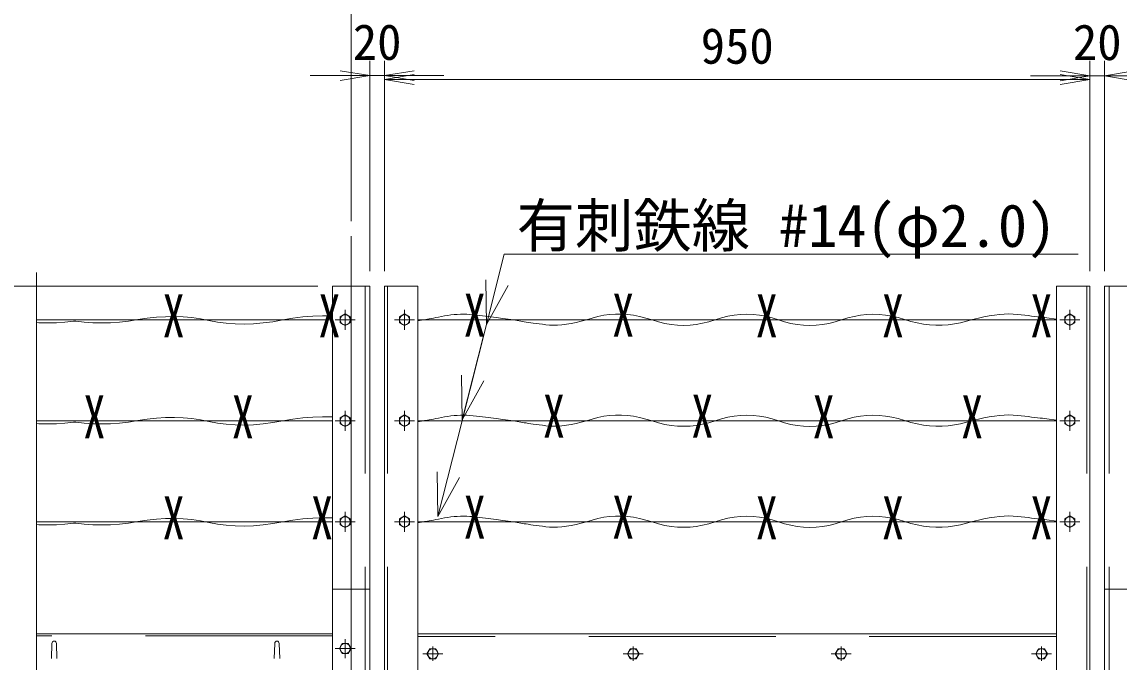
# Model space of a CAD drawing. Units: millimetres, scale not verified. Extents: x -5936 to 5936, y -4198 to 4198.
# Drawn here: x -4850 to -3372, y 534 to 1396 of the extents above; entities that cross this region are included whole.
import ezdxf
from ezdxf.enums import TextEntityAlignment as Align

# ---------------------------------------------------------------- set-up
doc = ezdxf.new("R2010")
doc.units = ezdxf.units.MM
doc.header["$LTSCALE"] = 30
doc.linetypes.add('USER2', pattern=[12.6, 8.4, -4.2])
doc.linetypes.add('USER3', pattern=[50.5, 30, -9, 2.5, -9])
for name, color, linetype, lineweight in [('0-2_D-STR3', 3, 'Continuous', 9), ('0-3_27', 3, 'Continuous', 9), ('0-5_D-STR1', 1, 'Continuous', 9), ('0-6_D-STR-DIM', 7, 'Continuous', 9), ('0-7_D-STR-TXT', 7, 'Continuous', 9), ('0-C_0', 7, 'Continuous', 9), ('0-E_1', 7, 'Continuous', 9)]:
    doc.layers.add(name, color=color, linetype=linetype, lineweight=lineweight)
doc.styles.add('ＭＳ ゴシック', font='')
doc.styles.get('ＭＳ ゴシック').set_extended_font_data('MS Gothic')

# ---------------------------------------------------------------- blocks, each defined once
blk = doc.blocks.new('_OPEN')
at = {"layer": '0-C_0'}
blk.add_line((-30, 5), (0, 0), dxfattribs=at)
blk.add_lwpolyline([(-30, -5), (0, 0), (-30, 0)], dxfattribs=at)
blk = doc.blocks.new('G81')
at = {"layer": '0-E_1'}
for q in [(51301.5, 147556.4), (52204.9, 147328.1)]:
    blk.add_line((51327.1, 145756.6), q, dxfattribs=at)
blk.add_lwpolyline([(51327.1, 145756.6), (52303.4, 149619.1), (53286.8, 153510)], dxfattribs=at)
blk = doc.blocks.new('G82')
at = {"layer": '0-E_1'}
for q in [(53168.9, 153043.5), (52287, 151455.6), (53190.4, 151227.3)]:
    blk.add_line((52312.7, 149655.8), q, dxfattribs=at)
blk = doc.blocks.new('G83')
at = {"layer": '0-E_1'}
for q in [(54003.1, 156344.3), (53261.2, 155309.9), (54164.5, 155081.5)]:
    blk.add_line((53286.8, 153510), q, dxfattribs=at)

msp = doc.modelspace()

# ---------------------------------------------------------------- linework, layer by layer
at = {"layer": '0-2_D-STR3'}
for points in [[(-4188.32, 994.84), (-4202.5, 996.66), (-4205.41, 997.04), (-4208.47, 997.43), (-4211.67, 997.84), (-4215.02, 998.27), (-4218.51, 998.72), (-4222.15, 999.19), (-4225.93, 999.68), (-4229.87, 1000.18), (-4233.94, 1000.7), (-4238.16, 1001.25), (-4242.46, 1001.73), (-4246.75, 1002.08), (-4251.04, 1002.29), (-4255.32, 1002.37), (-4259.61, 1002.31), (-4263.89, 1002.11), (-4268.16, 1001.78), (-4272.44, 1001.31), (-4276.71, 1000.7), (-4280.98, 999.96), (-4285.11, 999.18), (-4288.96, 998.46), (-4292.52, 997.79), (-4295.8, 997.18), (-4298.8, 996.63), (-4301.52, 996.14), (-4303.95, 995.71), (-4306.1, 995.33), (-4307.97, 995.01), (-4309.56, 994.75), (-4316.8, 993.59)], [(-4058.74, 1001.95), (-4066.6, 1000.88), (-4074.38, 999.28), (-4082.07, 997.15), (-4089.58, 994.91), (-4096.81, 992.96), (-4103.75, 991.32), (-4110.41, 989.98), (-4116.78, 988.93), (-4122.87, 988.19), (-4128.68, 987.75), (-4134.2, 987.6), (-4139.45, 987.76), (-4144.4, 988.22), (-4149.08, 988.82), (-4153.47, 989.39), (-4157.58, 989.93), (-4161.4, 990.45), (-4164.94, 990.95), (-4168.2, 991.42), (-4171.18, 991.86), (-4173.87, 992.28), (-4176.28, 992.68), (-4178.4, 993.05), (-4188.32, 994.84)], [(-3729.33, 999.5), (-3737.83, 997.41), (-3746.33, 994.74), (-3754.83, 992.07), (-3763.33, 990), (-3771.83, 988.53), (-3780.32, 987.65), (-3788.82, 987.36), (-3797.32, 987.67), (-3805.82, 988.57), (-3814.32, 990.07), (-3822.82, 992.16), (-3831.32, 994.85), (-3839.82, 997.53), (-3848.32, 999.62), (-3856.82, 1001.12), (-3865.33, 1002.02), (-3873.83, 1002.32), (-3882.33, 1002.03), (-3890.83, 1001.14), (-3899.33, 999.66), (-3907.83, 997.58), (-3916.33, 994.9), (-3924.83, 992.22), (-3933.33, 990.13), (-3941.83, 988.63), (-3950.33, 987.72), (-3958.83, 987.39), (-3967.33, 987.65), (-3975.83, 988.5), (-3984.33, 989.94), (-3992.83, 991.96), (-4001.33, 994.58), (-4009.78, 997.22), (-4018.15, 999.33), (-4026.44, 1000.92), (-4034.64, 1001.97), (-4042.76, 1002.49), (-4050.79, 1002.48), (-4058.74, 1001.95)], [(-3456.8, 995.86), (-3469.66, 997.49), (-3472.37, 997.83), (-3475.37, 998.19), (-3478.65, 998.59), (-3482.22, 999), (-3486.08, 999.45), (-3490.22, 999.92), (-3494.64, 1000.42), (-3499.35, 1000.94), (-3504.34, 1001.49), (-3509.62, 1002.07), (-3515.18, 1002.51), (-3521.02, 1002.65), (-3527.14, 1002.49), (-3533.53, 1002.03), (-3540.21, 1001.27), (-3547.16, 1000.21), (-3554.39, 998.85), (-3561.9, 997.19), (-3569.69, 995.23), (-3577.76, 992.97), (-3585.98, 990.82), (-3594.23, 989.2), (-3602.51, 988.11), (-3610.82, 987.54), (-3619.16, 987.5), (-3627.54, 987.99), (-3635.94, 989.01), (-3644.36, 990.56), (-3652.82, 992.63), (-3661.31, 995.23), (-3669.82, 997.8), (-3678.32, 999.79), (-3686.82, 1001.2), (-3695.33, 1002.02), (-3703.83, 1002.27), (-3712.33, 1001.93), (-3720.83, 1001), (-3729.33, 999.5)], [(-4188.32, 858.89), (-4202.5, 860.72), (-4205.41, 861.09), (-4208.47, 861.48), (-4211.67, 861.9), (-4215.02, 862.33), (-4218.51, 862.77), (-4222.15, 863.24), (-4225.93, 863.73), (-4229.87, 864.23), (-4233.94, 864.76), (-4238.16, 865.3), (-4242.46, 865.79), (-4246.75, 866.13), (-4251.04, 866.35), (-4255.32, 866.42), (-4259.61, 866.36), (-4263.89, 866.16), (-4268.16, 865.83), (-4272.44, 865.36), (-4276.71, 864.76), (-4280.98, 864.01), (-4285.11, 863.23), (-4288.96, 862.51), (-4292.52, 861.84), (-4295.8, 861.24), (-4298.8, 860.69), (-4301.52, 860.19), (-4303.95, 859.76), (-4306.1, 859.38), (-4307.97, 859.07), (-4309.56, 858.8), (-4316.8, 857.64)], [(-4058.74, 866), (-4066.6, 864.93), (-4074.38, 863.33), (-4082.07, 861.2), (-4089.58, 858.96), (-4096.81, 857.02), (-4103.75, 855.37), (-4110.41, 854.03), (-4116.78, 852.99), (-4122.87, 852.24), (-4128.68, 851.8), (-4134.2, 851.66), (-4139.45, 851.82), (-4144.4, 852.27), (-4149.08, 852.87), (-4153.47, 853.44), (-4157.58, 853.99), (-4161.4, 854.51), (-4164.94, 855), (-4168.2, 855.47), (-4171.18, 855.92), (-4173.87, 856.34), (-4176.28, 856.73), (-4178.4, 857.1), (-4188.32, 858.89)], [(-3729.33, 863.55), (-3737.83, 861.46), (-3746.33, 858.79), (-3754.83, 856.13), (-3763.33, 854.06), (-3771.83, 852.58), (-3780.32, 851.7), (-3788.82, 851.42), (-3797.32, 851.72), (-3805.82, 852.63), (-3814.32, 854.12), (-3822.82, 856.22), (-3831.32, 858.9), (-3839.82, 861.59), (-3848.32, 863.68), (-3856.82, 865.17), (-3865.33, 866.07), (-3873.83, 866.37), (-3882.33, 866.08), (-3890.83, 865.19), (-3899.33, 863.71), (-3907.83, 861.63), (-3916.33, 858.96), (-3924.83, 856.28), (-3933.33, 854.19), (-3941.83, 852.68), (-3950.33, 851.77), (-3958.83, 851.44), (-3967.33, 851.7), (-3975.83, 852.55), (-3984.33, 853.99), (-3992.83, 856.02), (-4001.33, 858.63), (-4009.78, 861.28), (-4018.15, 863.39), (-4026.44, 864.97), (-4034.64, 866.02), (-4042.76, 866.55), (-4050.79, 866.54), (-4058.74, 866)], [(-3456.8, 859.91), (-3469.66, 861.54), (-3472.37, 861.88), (-3475.37, 862.25), (-3478.65, 862.64), (-3482.22, 863.06), (-3486.08, 863.5), (-3490.22, 863.97), (-3494.64, 864.47), (-3499.35, 865), (-3504.34, 865.55), (-3509.62, 866.13), (-3515.18, 866.57), (-3521.02, 866.71), (-3527.14, 866.55), (-3533.53, 866.09), (-3540.21, 865.33), (-3547.16, 864.27), (-3554.39, 862.91), (-3561.9, 861.24), (-3569.69, 859.28), (-3577.76, 857.02), (-3585.98, 854.87), (-3594.23, 853.25), (-3602.51, 852.16), (-3610.82, 851.6), (-3619.16, 851.56), (-3627.54, 852.05), (-3635.94, 853.07), (-3644.36, 854.61), (-3652.82, 856.68), (-3661.31, 859.28), (-3669.82, 861.86), (-3678.32, 863.85), (-3686.82, 865.25), (-3695.33, 866.08), (-3703.83, 866.32), (-3712.33, 865.98), (-3720.83, 865.06), (-3729.33, 863.55)], [(-4188.32, 722.95), (-4202.5, 724.77), (-4205.41, 725.14), (-4208.47, 725.54), (-4211.67, 725.95), (-4215.02, 726.38), (-4218.51, 726.83), (-4222.15, 727.3), (-4225.93, 727.78), (-4229.87, 728.29), (-4233.94, 728.81), (-4238.16, 729.36), (-4242.46, 729.84), (-4246.75, 730.19), (-4251.04, 730.4), (-4255.32, 730.47), (-4259.61, 730.41), (-4263.89, 730.22), (-4268.16, 729.88), (-4272.44, 729.41), (-4276.71, 728.81), (-4280.98, 728.07), (-4285.11, 727.29), (-4288.96, 726.56), (-4292.52, 725.9), (-4295.8, 725.29), (-4298.8, 724.74), (-4301.52, 724.25), (-4303.95, 723.81), (-4306.1, 723.44), (-4307.97, 723.12), (-4309.56, 722.86), (-4316.8, 721.7)], [(-4058.74, 730.05), (-4066.6, 728.99), (-4074.38, 727.39), (-4082.07, 725.26), (-4089.58, 723.01), (-4096.81, 721.07), (-4103.75, 719.43), (-4110.41, 718.08), (-4116.78, 717.04), (-4122.87, 716.3), (-4128.68, 715.85), (-4134.2, 715.71), (-4139.45, 715.87), (-4144.4, 716.33), (-4149.08, 716.92), (-4153.47, 717.49), (-4157.58, 718.04), (-4161.4, 718.56), (-4164.94, 719.05), (-4168.2, 719.53), (-4171.18, 719.97), (-4173.87, 720.39), (-4176.28, 720.79), (-4178.4, 721.16), (-4188.32, 722.95)], [(-3729.33, 727.61), (-3737.83, 725.52), (-3746.33, 722.85), (-3754.83, 720.18), (-3763.33, 718.11), (-3771.83, 716.64), (-3780.32, 715.76), (-3788.82, 715.47), (-3797.32, 715.78), (-3805.82, 716.68), (-3814.32, 718.18), (-3822.82, 720.27), (-3831.32, 722.96), (-3839.82, 725.64), (-3848.32, 727.73), (-3856.82, 729.23), (-3865.33, 730.13), (-3873.83, 730.43), (-3882.33, 730.14), (-3890.83, 729.25), (-3899.33, 727.76), (-3907.83, 725.68), (-3916.33, 723.01), (-3924.83, 720.33), (-3933.33, 718.24), (-3941.83, 716.74), (-3950.33, 715.82), (-3958.83, 715.5), (-3967.33, 715.76), (-3975.83, 716.61), (-3984.33, 718.05), (-3992.83, 720.07), (-4001.33, 722.69), (-4009.78, 725.33), (-4018.15, 727.44), (-4026.44, 729.02), (-4034.64, 730.08), (-4042.76, 730.6), (-4050.79, 730.59), (-4058.74, 730.05)], [(-3456.8, 723.97), (-3469.66, 725.6), (-3472.37, 725.94), (-3475.37, 726.3), (-3478.65, 726.69), (-3482.22, 727.11), (-3486.08, 727.56), (-3490.22, 728.03), (-3494.64, 728.53), (-3499.35, 729.05), (-3504.34, 729.6), (-3509.62, 730.18), (-3515.18, 730.62), (-3521.02, 730.76), (-3527.14, 730.6), (-3533.53, 730.14), (-3540.21, 729.38), (-3547.16, 728.32), (-3554.39, 726.96), (-3561.9, 725.3), (-3569.69, 723.34), (-3577.76, 721.08), (-3585.98, 718.93), (-3594.23, 717.31), (-3602.51, 716.22), (-3610.82, 715.65), (-3619.16, 715.61), (-3627.54, 716.1), (-3635.94, 717.12), (-3644.36, 718.66), (-3652.82, 720.74), (-3661.31, 723.34), (-3669.82, 725.91), (-3678.32, 727.9), (-3686.82, 729.31), (-3695.33, 730.13), (-3703.83, 730.37), (-3712.33, 730.03), (-3720.83, 729.11), (-3729.33, 727.61)]]:
    msp.add_lwpolyline(points, dxfattribs=at)
at = {"layer": '0-3_27'}
for p, q in [((-4431.8, 994.84), (-4830.62, 994.84)), ((-4316.8, 994.84), (-3456.8, 994.84)), ((-4431.8, 858.89), (-4830.62, 858.89)), ((-4316.8, 858.89), (-3456.8, 858.89)), ((-4431.8, 722.95), (-4830.62, 722.95)), ((-4316.8, 722.95), (-3456.8, 722.95))]:
    msp.add_line(p, q, dxfattribs=at)
for points in [[(-4830.62, 991.13), (-4827.61, 990.92), (-4815.67, 990.6), (-4803.91, 990.82), (-4792.34, 991.57), (-4780.96, 992.87), (-4779.3, 993.14)], [(-4431.8, 999.97), (-4432.36, 1000.01), (-4445.4, 1000.26), (-4458.56, 999.85), (-4471.85, 998.78), (-4485.27, 997.07), (-4498.81, 994.7), (-4512.26, 992.32), (-4525.43, 990.6), (-4538.32, 989.53), (-4550.91, 989.1), (-4563.22, 989.33), (-4575.24, 990.2), (-4586.97, 991.72), (-4598.42, 993.9), (-4609.8, 996.1), (-4621.34, 997.72), (-4633.05, 998.75), (-4644.92, 999.19), (-4656.95, 999.05), (-4669.15, 998.32), (-4681.5, 997), (-4694.02, 995.09), (-4706.53, 993.17), (-4718.85, 991.77), (-4730.98, 990.92), (-4742.93, 990.6), (-4754.69, 990.82), (-4766.26, 991.57), (-4777.64, 992.87), (-4779.3, 993.14)], [(-4830.62, 855.18), (-4827.61, 854.97), (-4815.67, 854.65), (-4803.91, 854.87), (-4792.34, 855.63), (-4780.96, 856.92), (-4779.3, 857.19)], [(-4431.8, 864.03), (-4432.36, 864.07), (-4445.4, 864.31), (-4458.56, 863.9), (-4471.85, 862.84), (-4485.27, 861.12), (-4498.81, 858.75), (-4512.26, 856.38), (-4525.43, 854.65), (-4538.32, 853.58), (-4550.91, 853.16), (-4563.22, 853.38), (-4575.24, 854.25), (-4586.97, 855.78), (-4598.42, 857.95), (-4609.8, 860.15), (-4621.34, 861.77), (-4633.05, 862.8), (-4644.92, 863.24), (-4656.95, 863.1), (-4669.15, 862.37), (-4681.5, 861.05), (-4694.02, 859.15), (-4706.53, 857.22), (-4718.85, 855.83), (-4730.98, 854.97), (-4742.93, 854.65), (-4754.69, 854.87), (-4766.26, 855.63), (-4777.64, 856.92), (-4779.3, 857.19)], [(-4431.8, 728.08), (-4432.36, 728.12), (-4445.4, 728.36), (-4458.56, 727.95), (-4471.85, 726.89), (-4485.27, 725.17), (-4498.81, 722.8), (-4512.26, 720.43), (-4525.43, 718.71), (-4538.32, 717.63), (-4550.91, 717.21), (-4563.22, 717.43), (-4575.24, 718.31), (-4586.97, 719.83), (-4598.42, 722), (-4609.8, 724.21), (-4621.34, 725.82), (-4633.05, 726.85), (-4644.92, 727.3), (-4656.95, 727.15), (-4669.15, 726.42), (-4681.5, 725.11), (-4694.02, 723.2), (-4706.53, 721.27), (-4718.85, 719.88), (-4730.98, 719.03), (-4742.93, 718.71), (-4754.69, 718.93), (-4766.26, 719.68), (-4777.64, 720.97), (-4779.3, 721.25)], [(-4830.62, 719.24), (-4827.61, 719.03), (-4815.67, 718.71), (-4803.91, 718.93), (-4792.34, 719.68), (-4780.96, 720.97), (-4779.3, 721.25)]]:
    msp.add_lwpolyline(points, dxfattribs=at)
at = {"layer": '0-5_D-STR1', "linetype": 'USER3'}
for p, q in [((-4406.8, 1107.56), (-4406.8, -1584.93)), ((-4414.8, 981.41), (-4414.8, 1008.29)), ((-4406.8, 981.41), (-4406.8, 1008.29)), ((-4334.8, 981.41), (-4334.8, 1008.29)), ((-3438.8, 981.41), (-3438.8, 1008.29)), ((-4428.23, 994.84), (-4401.35, 994.84)), ((-4348.23, 994.84), (-4321.35, 994.84)), ((-3425.37, 994.84), (-3452.25, 994.84)), ((-4414.8, 845.46), (-4414.8, 872.34)), ((-4406.8, 845.46), (-4406.8, 872.34)), ((-4334.8, 845.46), (-4334.8, 872.34)), ((-3438.8, 845.46), (-3438.8, 872.34)), ((-4428.23, 858.89), (-4401.35, 858.89)), ((-4348.23, 858.89), (-4321.35, 858.89)), ((-3425.37, 858.89), (-3452.25, 858.89)), ((-4414.8, 709.51), (-4414.8, 736.4)), ((-4414.8, 736.4), (-4414.8, 709.51)), ((-4406.8, 709.51), (-4406.8, 736.4)), ((-4334.8, 709.51), (-4334.8, 736.4)), ((-3438.8, 709.51), (-3438.8, 736.4)), ((-4428.23, 722.95), (-4401.35, 722.95)), ((-4348.23, 722.95), (-4321.35, 722.95)), ((-3425.37, 722.95), (-3452.25, 722.95)), ((-4414.8, 564.89), (-4414.8, 539.25)), ((-4401.37, 552.32), (-4428.25, 552.32)), ((-4296.8, 535.95), (-4296.8, 554.94)), ((-4026.8, 535.95), (-4026.8, 554.94)), ((-3746.8, 535.95), (-3746.8, 554.94)), ((-3476.8, 535.95), (-3476.8, 554.94)), ((-4310.23, 545.32), (-4283.35, 545.32)), ((-4040.23, 545.32), (-4013.35, 545.32)), ((-3760.23, 545.32), (-3733.35, 545.32)), ((-3490.23, 545.32), (-3463.35, 545.32))]:
    msp.add_line(p, q, dxfattribs=at)
at = {"layer": '0-5_D-STR1'}
for p, q in [((-4830.62, 1058.67), (-4830.62, -171.54)), ((-4431.8, 1040.15), (-4381.8, 1040.15)), ((-4431.8, 1040.15), (-4431.8, -1527.68)), ((-4381.8, 1040.15), (-4381.8, -1527.68)), ((-4361.8, 1040.15), (-4316.8, 1040.15)), ((-4361.8, 1040.15), (-4361.8, -1197.68)), ((-4316.8, 1040.15), (-4316.8, -1152.68)), ((-3456.8, 1040.15), (-3411.8, 1040.15)), ((-3456.8, 1040.15), (-3456.8, -1152.68)), ((-3411.8, 1040.15), (-3411.8, -1197.68)), ((-3391.8, 1040.15), (-3341.8, 1040.15)), ((-3391.8, 1040.15), (-3391.8, -1527.68)), ((-4431.8, 632.32), (-4381.8, 632.32)), ((-4431.8, 632.32), (-4381.8, 632.32)), ((-3341.8, 632.32), (-3391.8, 632.32)), ((-4431.8, 572.32), (-4830.62, 572.32)), ((-3456.8, 572.32), (-4316.8, 572.32)), ((-4810.55, 538.82), (-4809.8, 559.32)), ((-4803.05, 538.82), (-4803.8, 559.32)), ((-4510.55, 538.82), (-4509.8, 559.32)), ((-4503.05, 538.82), (-4503.8, 559.32))]:
    msp.add_line(p, q, dxfattribs=at)
at = {"layer": '0-5_D-STR1', "linetype": 'USER2'}
for p, q in [((-4387.8, 1040.15), (-4387.8, -1527.68)), ((-4357.8, 1040.15), (-4357.8, -1193.68)), ((-3415.8, 1040.15), (-3415.8, -1193.68)), ((-3385.8, 1040.15), (-3385.8, -1527.68)), ((-4431.8, 569.32), (-4830.62, 569.32)), ((-3456.8, 568.32), (-4316.8, 568.32))]:
    msp.add_line(p, q, dxfattribs=at)
at = {"layer": '0-5_D-STR1'}
for points in [[(-4414.8, 1002.68), (-4408.01, 998.76), (-4408.01, 990.92), (-4414.8, 987), (-4421.59, 990.92), (-4421.59, 998.76)], [(-4334.8, 1002.68), (-4328.01, 998.76), (-4328.01, 990.92), (-4334.8, 987), (-4341.59, 990.92), (-4341.59, 998.76)], [(-3438.8, 1002.68), (-3445.59, 998.76), (-3445.59, 990.92), (-3438.8, 987), (-3432.01, 990.92), (-3432.01, 998.76)], [(-4414.8, 866.73), (-4408.01, 862.81), (-4408.01, 854.97), (-4414.8, 851.05), (-4421.59, 854.97), (-4421.59, 862.81)], [(-4334.8, 866.73), (-4328.01, 862.81), (-4328.01, 854.97), (-4334.8, 851.05), (-4341.59, 854.97), (-4341.59, 862.81)], [(-3438.8, 866.73), (-3445.59, 862.81), (-3445.59, 854.97), (-3438.8, 851.05), (-3432.01, 854.97), (-3432.01, 862.81)], [(-4414.8, 730.79), (-4408.01, 726.87), (-4408.01, 719.03), (-4414.8, 715.11), (-4421.59, 719.03), (-4421.59, 726.87)], [(-4334.8, 730.79), (-4328.01, 726.87), (-4328.01, 719.03), (-4334.8, 715.11), (-4341.59, 719.03), (-4341.59, 726.87)], [(-3438.8, 730.79), (-3445.59, 726.87), (-3445.59, 719.03), (-3438.8, 715.11), (-3432.01, 719.03), (-3432.01, 726.87)], [(-4422.64, 552.32), (-4418.72, 559.11), (-4410.88, 559.11), (-4406.96, 552.32), (-4410.88, 545.53), (-4418.72, 545.53)], [(-4288.96, 545.32), (-4292.88, 552.11), (-4300.72, 552.11), (-4304.64, 545.32), (-4300.72, 538.53), (-4292.88, 538.53)], [(-4018.96, 545.32), (-4022.88, 552.11), (-4030.72, 552.11), (-4034.64, 545.32), (-4030.72, 538.53), (-4022.88, 538.53)], [(-3738.96, 545.32), (-3742.88, 552.11), (-3750.72, 552.11), (-3754.64, 545.32), (-3750.72, 538.53), (-3742.88, 538.53)], [(-3468.96, 545.32), (-3472.88, 552.11), (-3480.72, 552.11), (-3484.64, 545.32), (-3480.72, 538.53), (-3472.88, 538.53)]]:
    msp.add_lwpolyline(points, close=True, dxfattribs=at)
for centre in [(-4414.8, 994.84), (-4334.8, 994.84), (-3438.8, 994.84), (-4414.8, 858.89), (-4334.8, 858.89), (-3438.8, 858.89), (-4414.8, 722.95), (-4334.8, 722.95), (-3438.8, 722.95), (-4414.8, 552.32), (-4296.8, 545.32), (-4026.8, 545.32), (-3746.8, 545.32), (-3476.8, 545.32)]:
    msp.add_circle(centre, 6.8, dxfattribs=at)
for centre in [(-4806.8, 559.32), (-4506.8, 559.32)]:
    msp.add_arc(centre, 3, 0, 180, dxfattribs=at)
at = {"layer": '0-6_D-STR-DIM'}
for p, q in [((-4406.8, 1127.56), (-4406.8, 1542.8)), ((-4381.8, 1060.15), (-4381.8, 1343.52)), ((-4361.8, 1060.15), (-4361.8, 1343.52)), ((-4361.8, 1060.15), (-4361.8, 1338.31)), ((-3411.8, 1060.15), (-3411.8, 1343.27)), ((-3411.8, 1060.15), (-3411.8, 1338.31)), ((-3391.8, 1060.15), (-3391.8, 1343.27)), ((-4421.8, 1323.52), (-4461.8, 1323.52)), ((-4381.8, 1323.52), (-4361.8, 1323.52)), ((-4321.8, 1323.52), (-4281.8, 1323.52)), ((-4321.8, 1318.31), (-3451.8, 1318.31)), ((-3451.8, 1323.27), (-3491.8, 1323.27)), ((-3391.8, 1323.27), (-3411.8, 1323.27)), ((-4451.8, 1040.15), (-5379.66, 1040.15)), ((-4451.8, 1040.15), (-5241.93, 1040.15))]:
    msp.add_line(p, q, dxfattribs=at)
at = {"layer": '0-7_D-STR-TXT'}
msp.add_line((-4200.74, 1083.06), (-3427.57, 1083.06), dxfattribs=at)

# ---------------------------------------------------------------- block references
at = {"layer": '0-6_D-STR-DIM', "xscale": 1.333333, "yscale": 1.333333}
for p in [(-4381.8, 1323.52), (-3411.8, 1323.27), (-3411.8, 1318.31)]:
    msp.add_blockref('_OPEN', p, dxfattribs=at)
at = {"layer": '0-6_D-STR-DIM', "xscale": 1.333333, "yscale": 1.333333, "rotation": 180}
for p in [(-4361.8, 1323.52), (-4361.8, 1318.31), (-3391.8, 1323.27)]:
    msp.add_blockref('_OPEN', p, dxfattribs=at)
at = {"layer": '0-7_D-STR-TXT', "xscale": 0.03333333, "yscale": 0.03333333}
for name in ['G83', 'G81', 'G82']:
    msp.add_blockref(name, (-6000.85, -4128.41), dxfattribs=at)

# ---------------------------------------------------------------- texts
at = {"layer": '0-3_27', "style": 'ＭＳ ゴシック', "width": 0.75}
for p in [(-4660.7, 954.01), (-4450.7, 954.01), (-4255.08, 954.98), (-4055.08, 954.98), (-3861.7, 954.01), (-3691.7, 954.01), (-3491.7, 954.01), (-4767.41, 818.07), (-4567.41, 818.07), (-4148.37, 819.1), (-3948.37, 819.1), (-3784.99, 818.14), (-3584.99, 818.14), (-4660.7, 682.12), (-4460.7, 682.12), (-4255.08, 683.09), (-4055.08, 683.09), (-3861.7, 682.12), (-3691.7, 682.12), (-3491.7, 682.12)]:
    msp.add_text('X', height=57.62, dxfattribs=at).set_placement(p, align=Align.BOTTOM_LEFT)
at = {"layer": '0-6_D-STR-DIM', "style": 'ＭＳ ゴシック'}
for s, p in [('20', (-4404.55, 1330.26)), ('20', (-3434.55, 1330.02)), ('950', (-3935.93, 1325.06))]:
    msp.add_text(s, height=48.17, dxfattribs=at).set_placement(p, align=Align.BOTTOM_LEFT)
at = {"layer": '0-7_D-STR-TXT', "style": 'ＭＳ ゴシック'}
msp.add_text('有刺鉄線 #14(φ2.0)', height=57.62, dxfattribs=at).set_placement((-4183.84, 1075.67), align=Align.BOTTOM_LEFT)

doc.saveas('drawing.dxf')
